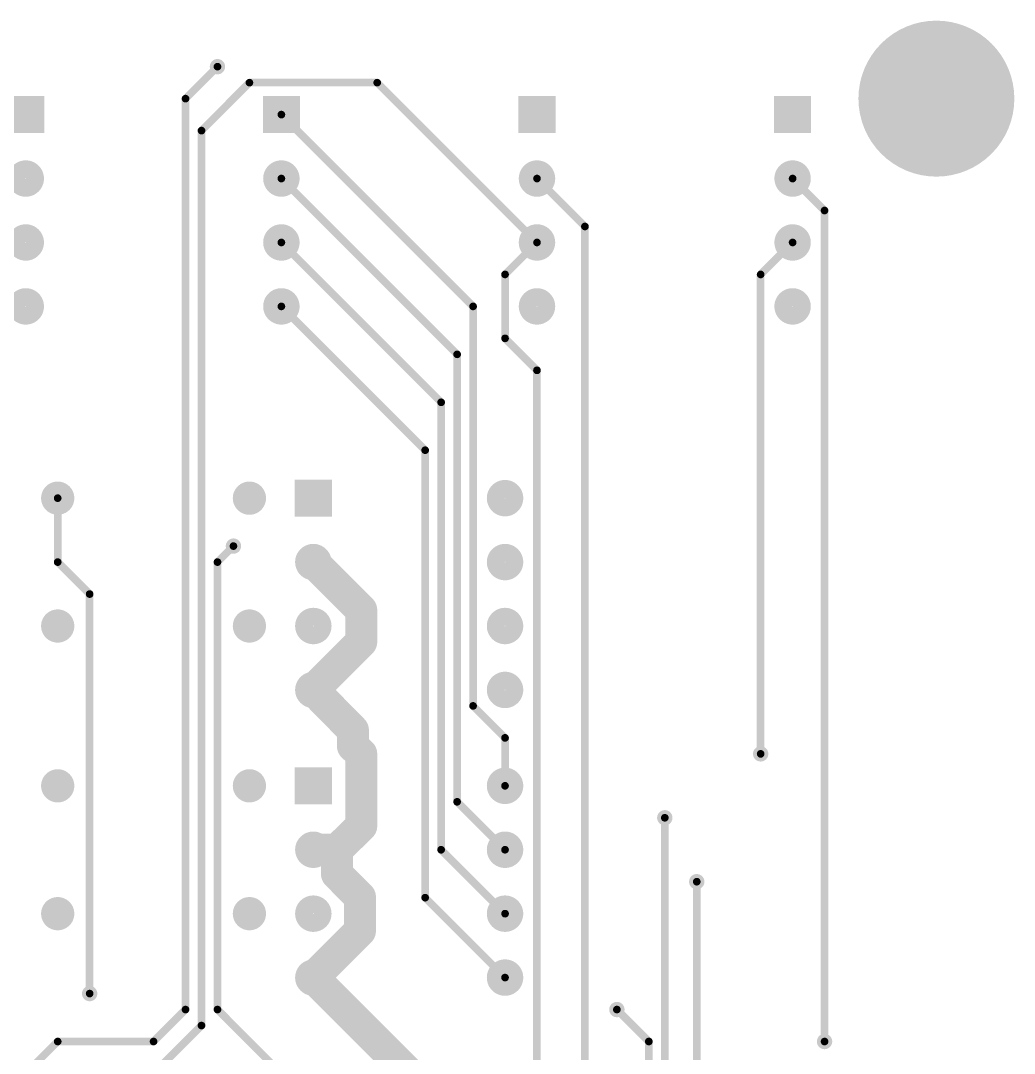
# Model space of a CAD drawing. Extents: x 0.24 to 7.39, y 0.21 to 4.62.
# Drawn here: x 5.838 to 7.393, y 3.002 to 4.618 of the extents above; entities that cross this region are included whole.
import ezdxf

# ---------------------------------------------------------------- set-up
doc = ezdxf.new("R2010")
doc.units = 0

msp = doc.modelspace()

# ---------------------------------------------------------------- linework, layer by layer
at = {"layer": 'BOT'}
for points, const_width in [([(7.21, 4.496, 1), (7.332, 4.496, 1)], 0.122), ([(6.14, 4.546, 1), (6.152, 4.546, 1)], 0.012), ([(6.143, 4.546, 1), (6.149, 4.546, 1)], 0.006), ([(6.193, 4.521, 1), (6.199, 4.521, 1)], 0.006), ([(6.193, 4.521, 1), (6.199, 4.521, 1)], 0.006), ([(6.393, 4.521, 1), (6.399, 4.521, 1)], 0.006), ([(6.393, 4.521, 1), (6.399, 4.521, 1)], 0.006), ([(6.093, 4.496, 1), (6.099, 4.496, 1)], 0.006), ([(6.093, 4.496, 1), (6.099, 4.496, 1)], 0.006), ([(6.243, 4.471, 1), (6.249, 4.471, 1)], 0.006), ([(6.118, 4.446, 1), (6.124, 4.446, 1)], 0.006), ([(6.118, 4.446, 1), (6.124, 4.446, 1)], 0.006), ([(5.832, 4.371, 1), (5.86, 4.371, 1)], 0.029), ([(6.232, 4.371, 1), (6.26, 4.371, 1)], 0.029), ([(6.632, 4.371, 1), (6.66, 4.371, 1)], 0.029), ([(7.032, 4.371, 1), (7.06, 4.371, 1)], 0.029), ([(6.243, 4.371, 1), (6.249, 4.371, 1)], 0.006), ([(6.643, 4.371, 1), (6.649, 4.371, 1)], 0.006), ([(7.043, 4.371, 1), (7.049, 4.371, 1)], 0.006), ([(7.093, 4.321, 1), (7.099, 4.321, 1)], 0.006), ([(7.093, 4.321, 1), (7.099, 4.321, 1)], 0.006), ([(5.832, 4.271, 1), (5.86, 4.271, 1)], 0.029), ([(6.232, 4.271, 1), (6.26, 4.271, 1)], 0.029), ([(6.632, 4.271, 1), (6.66, 4.271, 1)], 0.029), ([(6.718, 4.296, 1), (6.724, 4.296, 1)], 0.006), ([(6.718, 4.296, 1), (6.724, 4.296, 1)], 0.006), ([(7.032, 4.271, 1), (7.06, 4.271, 1)], 0.029), ([(6.243, 4.271, 1), (6.249, 4.271, 1)], 0.006), ([(6.643, 4.271, 1), (6.649, 4.271, 1)], 0.006), ([(6.643, 4.271, 1), (6.649, 4.271, 1)], 0.006), ([(7.043, 4.271, 1), (7.049, 4.271, 1)], 0.006), ([(6.593, 4.221, 1), (6.599, 4.221, 1)], 0.006), ([(6.593, 4.221, 1), (6.599, 4.221, 1)], 0.006), ([(6.993, 4.221, 1), (6.999, 4.221, 1)], 0.006), ([(6.993, 4.221, 1), (6.999, 4.221, 1)], 0.006), ([(5.832, 4.171, 1), (5.86, 4.171, 1)], 0.029), ([(6.232, 4.171, 1), (6.26, 4.171, 1)], 0.029), ([(6.632, 4.171, 1), (6.66, 4.171, 1)], 0.029), ([(7.032, 4.171, 1), (7.06, 4.171, 1)], 0.029), ([(6.243, 4.171, 1), (6.249, 4.171, 1)], 0.006), ([(6.543, 4.171, 1), (6.549, 4.171, 1)], 0.006), ([(6.543, 4.171, 1), (6.549, 4.171, 1)], 0.006), ([(6.593, 4.121, 1), (6.599, 4.121, 1)], 0.006), ([(6.593, 4.121, 1), (6.599, 4.121, 1)], 0.006), ([(6.518, 4.096, 1), (6.524, 4.096, 1)], 0.006), ([(6.518, 4.096, 1), (6.524, 4.096, 1)], 0.006), ([(6.643, 4.071, 1), (6.649, 4.071, 1)], 0.006), ([(6.643, 4.071, 1), (6.649, 4.071, 1)], 0.006), ([(6.493, 4.021, 1), (6.499, 4.021, 1)], 0.006), ([(6.493, 4.021, 1), (6.499, 4.021, 1)], 0.006), ([(6.468, 3.946, 1), (6.474, 3.946, 1)], 0.006), ([(6.468, 3.946, 1), (6.474, 3.946, 1)], 0.006), ([(5.883, 3.871, 1), (5.909, 3.871, 1)], 0.026), ([(6.183, 3.871, 1), (6.209, 3.871, 1)], 0.026), ([(6.582, 3.871, 1), (6.61, 3.871, 1)], 0.029), ([(5.893, 3.871, 1), (5.899, 3.871, 1)], 0.006), ([(5.893, 3.871, 1), (5.899, 3.871, 1)], 0.006), ([(6.165, 3.796, 1), (6.177, 3.796, 1)], 0.012), ([(6.168, 3.796, 1), (6.174, 3.796, 1)], 0.006), ([(6.282, 3.771, 1), (6.31, 3.771, 1)], 0.029), ([(6.582, 3.771, 1), (6.61, 3.771, 1)], 0.029), ([(6.2835, 3.771, 1), (6.3085, 3.771, 1)], 0.025), ([(5.893, 3.771, 1), (5.899, 3.771, 1)], 0.006), ([(5.893, 3.771, 1), (5.899, 3.771, 1)], 0.006), ([(5.893, 3.771, 1), (5.899, 3.771, 1)], 0.006), ([(5.893, 3.771, 1), (5.899, 3.771, 1)], 0.006), ([(6.143, 3.771, 1), (6.149, 3.771, 1)], 0.006), ([(6.143, 3.771, 1), (6.149, 3.771, 1)], 0.006), ([(5.943, 3.721, 1), (5.949, 3.721, 1)], 0.006), ([(5.943, 3.721, 1), (5.949, 3.721, 1)], 0.006), ([(5.943, 3.721, 1), (5.949, 3.721, 1)], 0.006), ([(5.943, 3.721, 1), (5.949, 3.721, 1)], 0.006), ([(6.3585, 3.696, 1), (6.3835, 3.696, 1)], 0.025), ([(6.3585, 3.696, 1), (6.3835, 3.696, 1)], 0.025), ([(6.282, 3.671, 1), (6.31, 3.671, 1)], 0.029), ([(6.582, 3.671, 1), (6.61, 3.671, 1)], 0.029), ([(5.883, 3.671, 1), (5.909, 3.671, 1)], 0.026), ([(6.183, 3.671, 1), (6.209, 3.671, 1)], 0.026), ([(6.3585, 3.646, 1), (6.3835, 3.646, 1)], 0.025), ([(6.3585, 3.646, 1), (6.3835, 3.646, 1)], 0.025), ([(6.282, 3.571, 1), (6.31, 3.571, 1)], 0.029), ([(6.2835, 3.571, 1), (6.3085, 3.571, 1)], 0.025), ([(6.2835, 3.571, 1), (6.3085, 3.571, 1)], 0.025), ([(6.582, 3.571, 1), (6.61, 3.571, 1)], 0.029), ([(6.543, 3.546, 1), (6.549, 3.546, 1)], 0.006), ([(6.543, 3.546, 1), (6.549, 3.546, 1)], 0.006), ([(6.3455, 3.508, 1), (6.3705, 3.508, 1)], 0.025), ([(6.3455, 3.508, 1), (6.3705, 3.508, 1)], 0.025), ([(6.3455, 3.483, 1), (6.3705, 3.483, 1)], 0.025), ([(6.3455, 3.483, 1), (6.3705, 3.483, 1)], 0.025), ([(6.3585, 3.471, 1), (6.3835, 3.471, 1)], 0.025), ([(6.3585, 3.471, 1), (6.3835, 3.471, 1)], 0.025), ([(6.593, 3.496, 1), (6.599, 3.496, 1)], 0.006), ([(6.593, 3.496, 1), (6.599, 3.496, 1)], 0.006), ([(6.99, 3.471, 1), (7.002, 3.471, 1)], 0.012), ([(6.993, 3.471, 1), (6.999, 3.471, 1)], 0.006), ([(5.883, 3.421, 1), (5.909, 3.421, 1)], 0.026), ([(6.183, 3.421, 1), (6.209, 3.421, 1)], 0.026), ([(6.582, 3.421, 1), (6.61, 3.421, 1)], 0.029), ([(6.593, 3.421, 1), (6.599, 3.421, 1)], 0.006), ([(6.518, 3.396, 1), (6.524, 3.396, 1)], 0.006), ([(6.518, 3.396, 1), (6.524, 3.396, 1)], 0.006), ([(6.3585, 3.358, 1), (6.3835, 3.358, 1)], 0.025), ([(6.3585, 3.358, 1), (6.3835, 3.358, 1)], 0.025), ([(6.84, 3.371, 1), (6.852, 3.371, 1)], 0.012), ([(6.843, 3.371, 1), (6.849, 3.371, 1)], 0.006), ([(6.282, 3.321, 1), (6.31, 3.321, 1)], 0.029), ([(6.2835, 3.321, 1), (6.3085, 3.321, 1)], 0.025), ([(6.2835, 3.321, 1), (6.3085, 3.321, 1)], 0.025), ([(6.3205, 3.321, 1), (6.3455, 3.321, 1)], 0.025), ([(6.3205, 3.321, 1), (6.3455, 3.321, 1)], 0.025), ([(6.3205, 3.321, 1), (6.3455, 3.321, 1)], 0.025), ([(6.3205, 3.321, 1), (6.3455, 3.321, 1)], 0.025), ([(6.582, 3.321, 1), (6.61, 3.321, 1)], 0.029), ([(6.493, 3.321, 1), (6.499, 3.321, 1)], 0.006), ([(6.493, 3.321, 1), (6.499, 3.321, 1)], 0.006), ([(6.593, 3.321, 1), (6.599, 3.321, 1)], 0.006), ([(6.3205, 3.283, 1), (6.3455, 3.283, 1)], 0.025), ([(6.3205, 3.283, 1), (6.3455, 3.283, 1)], 0.025), ([(6.89, 3.271, 1), (6.902, 3.271, 1)], 0.012), ([(6.3565, 3.247, 1), (6.3815, 3.247, 1)], 0.025), ([(6.3565, 3.247, 1), (6.3815, 3.247, 1)], 0.025), ([(6.893, 3.271, 1), (6.899, 3.271, 1)], 0.006), ([(6.282, 3.221, 1), (6.31, 3.221, 1)], 0.029), ([(6.468, 3.246, 1), (6.474, 3.246, 1)], 0.006), ([(6.468, 3.246, 1), (6.474, 3.246, 1)], 0.006), ([(6.582, 3.221, 1), (6.61, 3.221, 1)], 0.029), ([(5.883, 3.221, 1), (5.909, 3.221, 1)], 0.026), ([(6.183, 3.221, 1), (6.209, 3.221, 1)], 0.026), ([(6.3565, 3.194, 1), (6.3815, 3.194, 1)], 0.025), ([(6.3565, 3.194, 1), (6.3815, 3.194, 1)], 0.025), ([(6.593, 3.221, 1), (6.599, 3.221, 1)], 0.006), ([(6.282, 3.121, 1), (6.31, 3.121, 1)], 0.029), ([(6.2835, 3.121, 1), (6.3085, 3.121, 1)], 0.025), ([(6.2835, 3.121, 1), (6.3085, 3.121, 1)], 0.025), ([(6.582, 3.121, 1), (6.61, 3.121, 1)], 0.029), ([(6.593, 3.121, 1), (6.599, 3.121, 1)], 0.006), ([(5.94, 3.096, 1), (5.952, 3.096, 1)], 0.012), ([(5.94, 3.096, 1), (5.952, 3.096, 1)], 0.012), ([(5.943, 3.096, 1), (5.949, 3.096, 1)], 0.006), ([(5.943, 3.096, 1), (5.949, 3.096, 1)], 0.006), ([(6.093, 3.071, 1), (6.099, 3.071, 1)], 0.006), ([(6.093, 3.071, 1), (6.099, 3.071, 1)], 0.006), ([(6.143, 3.071, 1), (6.149, 3.071, 1)], 0.006), ([(6.143, 3.071, 1), (6.149, 3.071, 1)], 0.006), ([(6.765, 3.071, 1), (6.777, 3.071, 1)], 0.012), ([(6.768, 3.071, 1), (6.774, 3.071, 1)], 0.006), ([(6.118, 3.046, 1), (6.124, 3.046, 1)], 0.006), ([(6.118, 3.046, 1), (6.124, 3.046, 1)], 0.006), ([(5.893, 3.021, 1), (5.899, 3.021, 1)], 0.006), ([(5.893, 3.021, 1), (5.899, 3.021, 1)], 0.006), ([(6.043, 3.021, 1), (6.049, 3.021, 1)], 0.006), ([(6.043, 3.021, 1), (6.049, 3.021, 1)], 0.006), ([(6.818, 3.021, 1), (6.824, 3.021, 1)], 0.006), ([(6.818, 3.021, 1), (6.824, 3.021, 1)], 0.006), ([(7.09, 3.021, 1), (7.102, 3.021, 1)], 0.012), ([(7.093, 3.021, 1), (7.099, 3.021, 1)], 0.006)]:
    msp.add_lwpolyline(points, format="xyb", close=True, dxfattribs=dict(at, const_width=const_width))
for points, const_width in [([(6.096, 4.496), (6.146, 4.546)], 0.012), ([(6.121, 4.446), (6.196, 4.521)], 0.012), ([(6.196, 4.521), (6.396, 4.521)], 0.012), ([(6.396, 4.521), (6.646, 4.271)], 0.012), ([(6.096, 3.071), (6.096, 4.496)], 0.012), ([(6.246, 4.471), (6.546, 4.171)], 0.012), ([(6.121, 3.046), (6.121, 4.446)], 0.012), ([(6.246, 4.371), (6.521, 4.096)], 0.012), ([(6.646, 4.371), (6.721, 4.296)], 0.012), ([(7.096, 4.321), (7.046, 4.371)], 0.012), ([(7.096, 3.021), (7.096, 4.321)], 0.012), ([(6.721, 4.296), (6.721, 2.896)], 0.012), ([(6.246, 4.271), (6.496, 4.021)], 0.012), ([(6.646, 4.271), (6.596, 4.221)], 0.012), ([(7.046, 4.271), (6.996, 4.221)], 0.012), ([(6.596, 4.221), (6.596, 4.121)], 0.012), ([(6.996, 4.221), (6.996, 3.471)], 0.012), ([(6.246, 4.171), (6.471, 3.946)], 0.012), ([(6.546, 4.171), (6.546, 3.546)], 0.012), ([(6.596, 4.121), (6.646, 4.071)], 0.012), ([(6.521, 4.096), (6.521, 3.396)], 0.012), ([(6.646, 4.071), (6.646, 2.896)], 0.012), ([(6.496, 4.021), (6.496, 3.321)], 0.012), ([(6.471, 3.946), (6.471, 3.246)], 0.012), ([(5.896, 3.871), (5.896, 3.771)], 0.012), ([(5.896, 3.771), (5.896, 3.871)], 0.012), ([(6.171, 3.796), (6.146, 3.771)], 0.012), ([(6.296, 3.771), (6.371, 3.696)], 0.05), ([(5.896, 3.771), (5.946, 3.721)], 0.012), ([(5.946, 3.721), (5.896, 3.771)], 0.012), ([(6.146, 3.771), (6.146, 3.071)], 0.012), ([(5.946, 3.721), (5.946, 3.096)], 0.012), ([(5.946, 3.096), (5.946, 3.721)], 0.012), ([(6.371, 3.696), (6.371, 3.646)], 0.05), ([(6.371, 3.646), (6.296, 3.571)], 0.05), ([(6.358, 3.508), (6.296, 3.571)], 0.05), ([(6.546, 3.546), (6.596, 3.496)], 0.012), ([(6.358, 3.483), (6.358, 3.508)], 0.05), ([(6.371, 3.471), (6.358, 3.483)], 0.05), ([(6.371, 3.358), (6.371, 3.471)], 0.05), ([(6.596, 3.496), (6.596, 3.421)], 0.012), ([(6.521, 3.396), (6.596, 3.321)], 0.012), ([(6.333, 3.321), (6.371, 3.358)], 0.05), ([(6.846, 3.371), (6.846, 2.771)], 0.012), ([(6.296, 3.321), (6.333, 3.321)], 0.05), ([(6.333, 3.321), (6.296, 3.321)], 0.05), ([(6.333, 3.283), (6.333, 3.321)], 0.05), ([(6.496, 3.321), (6.596, 3.221)], 0.012), ([(6.369, 3.247), (6.333, 3.283)], 0.05), ([(6.369, 3.194), (6.369, 3.247)], 0.05), ([(6.896, 1.771), (6.896, 3.271)], 0.012), ([(6.471, 3.246), (6.596, 3.121)], 0.012), ([(6.296, 3.121), (6.369, 3.194)], 0.05), ([(6.296, 3.121), (6.446, 2.971)], 0.05), ([(6.046, 3.021), (6.096, 3.071)], 0.012), ([(6.146, 3.071), (6.396, 2.821)], 0.012), ([(6.821, 3.021), (6.771, 3.071)], 0.012), ([(5.896, 2.821), (6.121, 3.046)], 0.012), ([(5.846, 2.971), (5.896, 3.021)], 0.012), ([(5.896, 3.021), (6.046, 3.021)], 0.012), ([(6.821, 2.721), (6.821, 3.021)], 0.012)]:
    msp.add_lwpolyline(points, dxfattribs=dict(at, const_width=const_width))
for points in [[(5.817, 4.442), (5.875, 4.442), (5.817, 4.5), (5.875, 4.5)], [(6.217, 4.442), (6.275, 4.442), (6.217, 4.5), (6.275, 4.5)], [(6.617, 4.442), (6.675, 4.442), (6.617, 4.5), (6.675, 4.5)], [(7.017, 4.442), (7.075, 4.442), (7.017, 4.5), (7.075, 4.5)], [(6.267, 3.842), (6.325, 3.842), (6.267, 3.9), (6.325, 3.9)], [(6.267, 3.392), (6.325, 3.392), (6.267, 3.45), (6.325, 3.45)]]:
    msp.add_solid(points, dxfattribs=at)

doc.saveas('drawing.dxf')
